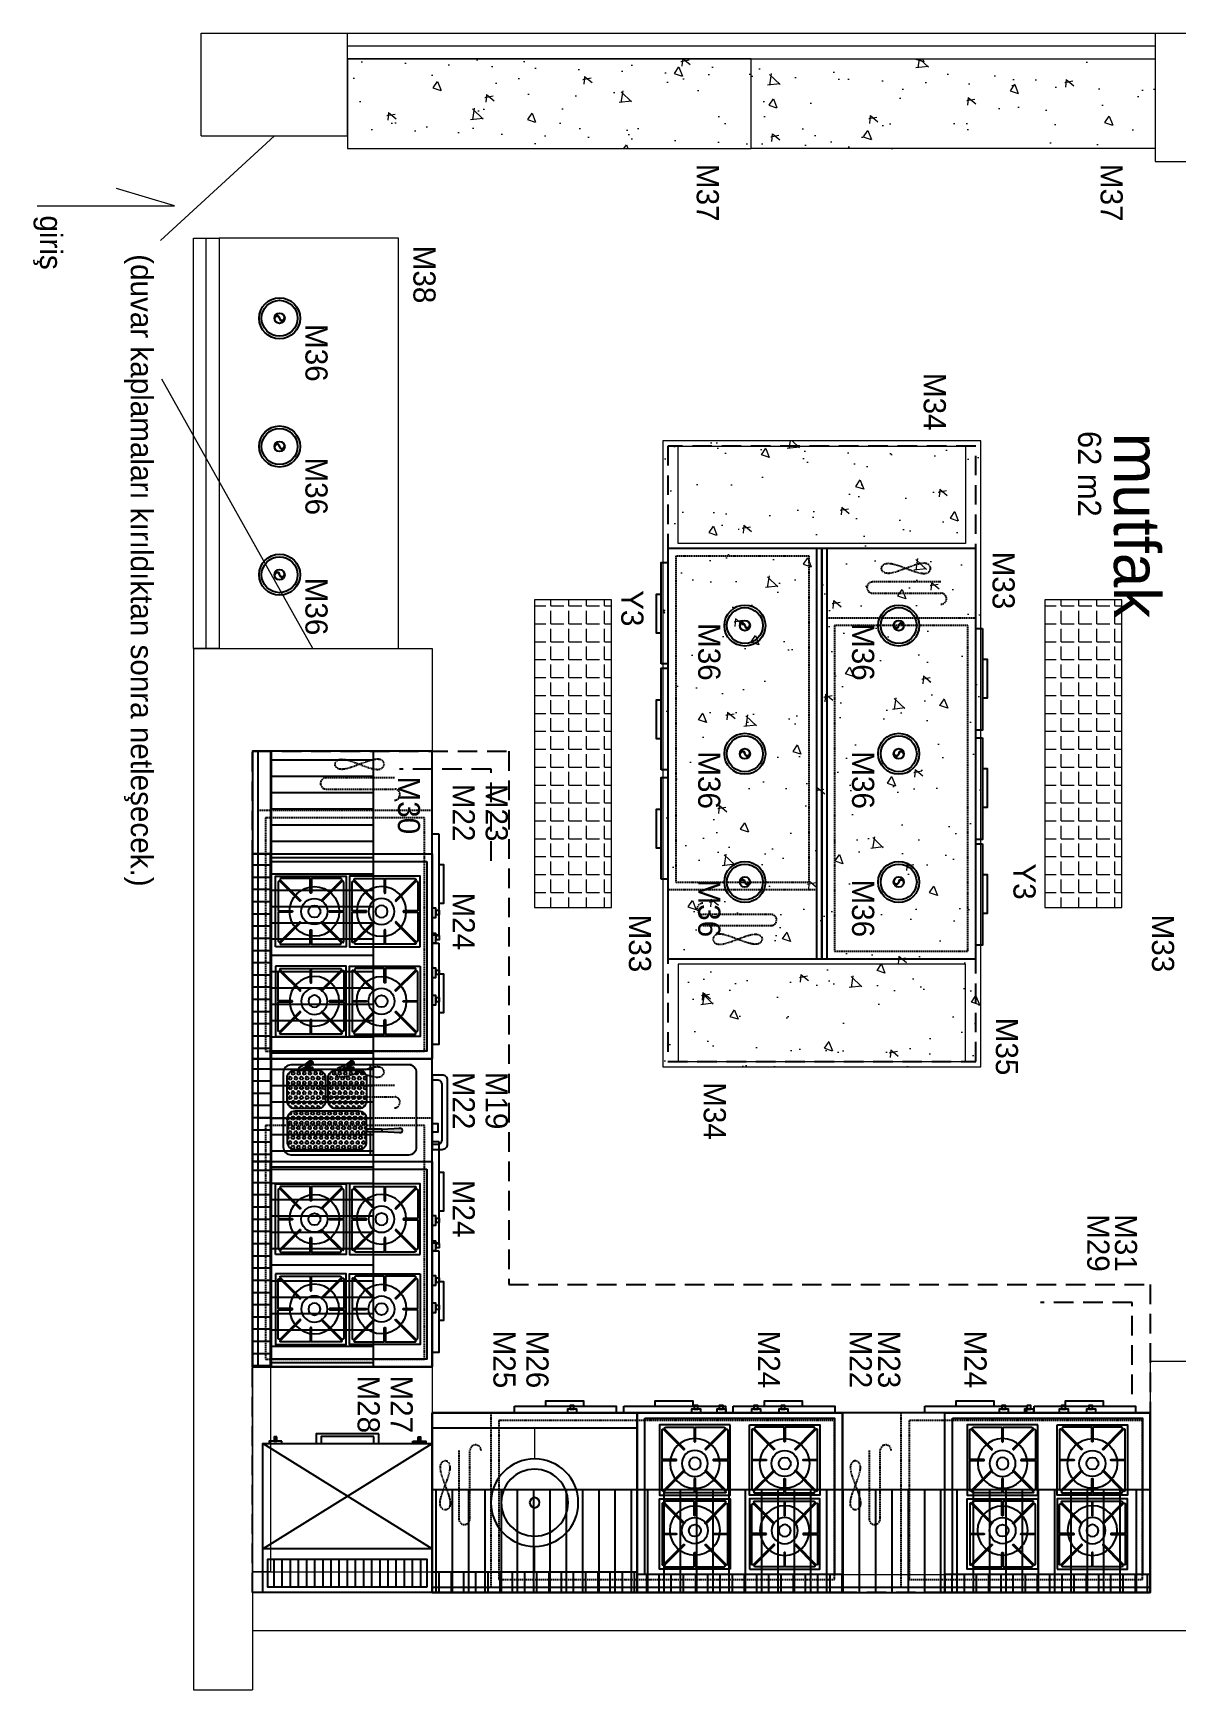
# Model space of a CAD drawing. Header units: inches. Extents: x 33469 to 138684, y -86444 to -29699.
# Drawn here: x 75210 to 75656, y -40885 to -40239 of the extents above; entities that cross this region are included whole.
import ezdxf
from ezdxf.enums import TextEntityAlignment as Align

# ---------------------------------------------------------------- set-up
doc = ezdxf.new("R2010")
doc.units = ezdxf.units.IN
doc.header["$MEASUREMENT"] = 0
doc.linetypes.add('DASHED', pattern=[0.75, 0.5, -0.25])
doc.linetypes.add('HIDDENX2', pattern=[19.05, 12.7, -6.35])
doc.layers.get('0').update_dxf_attribs({"lineweight": 9})
for name, color, linetype in [('Hatch_YOO', 7, 'Continuous'), ('Kıtc-002 Çizgi', 7, 'Continuous'), ('S2000-002 Çizgi', 7, 'Continuous')]:
    doc.layers.add(name, color=color, linetype=linetype)
doc.styles.add('TAKSİM', font='GOTHIC.TTF', dxfattribs={"height": 20})

# ---------------------------------------------------------------- blocks, each defined once
blk = doc.blocks.new('A$C3c681e08')
at = {"layer": 'S2000-002 Çizgi'}
blk.add_line((120, 72.6), (0, 72.6), dxfattribs=at)
for points in [[(120, 4.6), (120, 74.6), (0, 74.6), (0, 4.6)], [(45.21, 1.96), (5.61, 1.96), (5.61, 4.6), (45.21, 4.6)], [(33.08, 1.96), (18.14, 1.96), (18.14, 0), (33.08, 0)], [(87.84, 1.96), (48.24, 1.96), (48.24, 4.6), (87.84, 4.6)], [(75.71, 1.96), (60.77, 1.96), (60.77, 0), (75.71, 0)]]:
    blk.add_lwpolyline(points, close=True, dxfattribs=at)
at = {"layer": 'S2000-002 Çizgi', "linetype": 'DASHED'}
blk.add_lwpolyline([(97, 72.6), (97, 4.6)], dxfattribs=at)
blk.add_lwpolyline([(94, 69.6), (3, 69.6), (3, 7.6), (94, 7.6)], close=True, dxfattribs=at)
for points in [[(105.25, 45.95), (105.25, 19.28, -1), (100.9, 19.28)], [(109.6, 19.28), (109.6, 45.95, 1), (105.25, 45.95)]]:
    blk.add_lwpolyline(points, format="xyb", dxfattribs=at)
at = {"layer": 'S2000-002 Çizgi', "linetype": 'DASHED', "ltscale": 0.1}
blk.add_lwpolyline([(116.9, 39.84), (116.73, 38.39), (116.28, 36.68), (115.64, 34.82), (114.9, 32.87), (114.17, 30.92), (113.53, 29.06), (113.07, 27.36), (112.9, 25.9), (113.07, 24.75), (113.53, 23.94), (114.17, 23.45), (114.9, 23.28), (115.64, 23.45), (116.28, 23.94), (116.73, 24.75), (116.9, 25.9), (116.73, 27.36), (116.28, 29.06), (115.64, 30.92), (114.9, 32.87), (114.17, 34.82), (113.53, 36.68), (113.07, 38.39), (112.9, 39.84), (113.07, 40.99), (113.53, 41.8), (114.17, 42.29), (114.9, 42.46), (115.64, 42.29), (116.28, 41.8), (116.73, 40.99)], close=True, dxfattribs=at)
blk = doc.blocks.new('A$C5F4B2CA7')
at = {"layer": 'S2000-002 Çizgi'}
h = blk.add_hatch(dxfattribs=at)
h.set_pattern_fill('ANSI31', color=256, scale=1.5, angle=45, style=0)
h.set_pattern_definition([(90, (-3652.638, -4988.124), (-4.7625, 9e-16), [])])
h.paths.add_polyline_path([(40, 69), (40, 76), (0, 76), (0, 69)])
h = blk.add_hatch(dxfattribs=at)
h.set_pattern_fill('HEX', color=256, scale=0.2, style=0)
h.set_pattern_definition([(0, (-3709.3885, -4964.9235), (0, 1.099852), [0.635, -1.27]), (120, (-3709.3885, -4964.9235), (-0.95249977, -0.549926), [0.635, -1.27]), (60, (-3708.7535, -4964.9235), (-0.95249977, 0.549926), [0.635, -1.27])])
h.paths.add_polyline_path([(7.64, 62.53, 0.414214), (4.64, 59.53), (4.64, 34.53, 0.414214), (7.64, 31.53), (16.64, 31.53, 0.414214), (19.64, 34.53), (19.64, 59.53, 0.414214), (16.64, 62.53)])
h = blk.add_hatch(dxfattribs=at)
h.set_pattern_fill('HEX', color=256, scale=0.2, style=0)
h.set_pattern_definition([(180, (3749.6625, -4964.9235), (0, 1.099852), [0.635, -1.27]), (60, (3749.6625, -4964.9235), (0.95249977, -0.549926), [0.635, -1.27]), (120, (3749.0275, -4964.9235), (0.95249977, 0.549926), [0.635, -1.27])])
h.paths.add_polyline_path([(23.64, 62.53, 0.414214), (20.64, 59.53), (20.64, 50.53, 0.414214), (23.64, 47.53), (32.64, 47.53, 0.414214), (35.64, 50.53), (35.64, 59.53, 0.414214), (32.64, 62.53)])
for points in [[(37.81, 52.86, 1), (39.28, 53.64), (37.9, 55.46), (37.07, 55.03)], [(37.81, 36.83, 1), (39.28, 37.61), (37.9, 39.43), (37.07, 38.99)], [(11.3, 18.39, 1), (12.97, 18.39), (12.6, 25.65), (11.67, 25.65)]]:
    blk.add_hatch(color=256, dxfattribs=at).paths.add_polyline_path(points)
h = blk.add_hatch(dxfattribs=at)
h.set_pattern_fill('HEX', color=256, scale=0.2, style=0)
h.set_pattern_definition([(180, (3749.6625, -4980.9235), (0, 1.099852), [0.635, -1.27]), (60, (3749.6625, -4980.9235), (0.95249977, -0.549926), [0.635, -1.27]), (120, (3749.0275, -4980.9235), (0.95249977, 0.549926), [0.635, -1.27])])
h.paths.add_polyline_path([(23.64, 46.53, 0.414214), (20.64, 43.53), (20.64, 34.53, 0.414214), (23.64, 31.53), (32.64, 31.53, 0.414214), (35.64, 34.53), (35.64, 43.53, 0.414214), (32.64, 46.53)])
for p, q in [((37.9, 55.46), (37.07, 55.03)), ((37.07, 55.03), (37.81, 52.86)), ((37.9, 55.46), (39.28, 53.64)), ((37.9, 39.43), (37.07, 38.99)), ((37.07, 38.99), (37.81, 36.83)), ((37.9, 39.43), (39.28, 37.61)), ((2.68, 30.03), (11.67, 30.03)), ((12.6, 30.03), (37.68, 30.03)), ((11.67, 25.65), (11.3, 18.39)), ((12.6, 25.65), (11.67, 25.65)), ((12.6, 25.65), (12.97, 18.39))]:
    blk.add_line(p, q, dxfattribs=at)
for points in [[(0, 6), (40, 6), (40, 76), (0, 76)], [(0, 76), (40, 76), (40, 69), (0, 69)], [(11.5, 6), (14.78, 6), (14.78, 3.69), (11.5, 3.69)]]:
    blk.add_lwpolyline(points, close=True, dxfattribs=at)
for points in [[(37.68, 14.03), (37.68, 61.03, 0.414214), (34.68, 64.03), (5.68, 64.03, 0.414214), (2.68, 61.03), (2.68, 23.68)], [(2.68, 23.68), (2.68, 15.03, 0.414214), (5.68, 12.03), (34.68, 12.03, 0.414214), (37.68, 15.03), (37.68, 23.6)]]:
    blk.add_lwpolyline(points, format="xyb", dxfattribs=at)
for points in [[(7.64, 31.53), (16.64, 31.53, 0.414214), (19.64, 34.53), (19.64, 59.53, 0.414214), (16.64, 62.53), (7.64, 62.53, 0.414214), (4.64, 59.53), (4.64, 34.53, 0.414214)], [(32.64, 47.53), (23.64, 47.53, -0.414214), (20.64, 50.53), (20.64, 59.53, -0.414214), (23.64, 62.53), (32.64, 62.53, -0.414214), (35.64, 59.53), (35.64, 50.53, -0.414214)], [(32.64, 31.53), (23.64, 31.53, -0.414214), (20.64, 34.53), (20.64, 43.53, -0.414214), (23.64, 46.53), (32.64, 46.53, -0.414214), (35.64, 43.53), (35.64, 34.53, -0.414214)], [(6.75, 0), (31.75, 0, 0.414214), (33.75, 2), (33.75, 6), (4.75, 6), (4.75, 2, 0.414214)], [(8.75, 2), (29.75, 2, 0.414214), (31.75, 4), (31.75, 6), (6.75, 6), (6.75, 4, 0.414214)]]:
    blk.add_lwpolyline(points, format="xyb", close=True, dxfattribs=at)
for points in [[(37.9, 55.46), (36.55, 58.01), (35.72, 57.57), (37.07, 55.03)], [(35.72, 57.57), (35.72, 52.49), (36.66, 52.49), (36.66, 55.81)], [(35.72, 53.08), (35.72, 52.49)], [(37.9, 39.43), (36.55, 41.97), (35.72, 41.54), (37.07, 38.99)], [(35.72, 41.54), (35.72, 36.46), (36.66, 36.46), (36.66, 39.78)], [(35.72, 37.05), (35.72, 36.46)], [(12.6, 25.65), (12.6, 31.53), (11.67, 31.53), (11.67, 25.65)]]:
    blk.add_lwpolyline(points, dxfattribs=at)
for centre, start, end in [((38.54, 53.25), 189.38009, 46.50604), ((38.54, 37.22), 189.38009, 46.50604), ((12.14, 18.39), 161.43703, 18.56297)]:
    blk.add_arc(centre, 0.835, start, end, dxfattribs=at)
blk = doc.blocks.new('A$C604B7618')
at = {"layer": 'Kıtc-002 Çizgi'}
blk.add_lwpolyline([(0, 30.57), (30.57, 30.57), (30.57, 0), (0, 0), (0, 30.57)], dxfattribs=at)
blk.add_lwpolyline([(15.55, 29.52), (15.55, 23.44, -0.414214), (15.34, 23.23), (15.23, 23.23, -0.414214), (15.02, 23.44), (15.02, 29.52), (2.68, 29.52, 0.668179), (2.31, 28.63), (10.81, 20.13, -0.810443), (10.38, 19.82), (1.59, 28.61, 0.668179), (1.05, 28.39), (1.05, 15.55), (7.13, 15.55, -0.414214), (7.34, 15.34), (7.34, 15.23, -0.414214), (7.13, 15.02), (1.05, 15.02), (1.05, 2.68, 0.668179), (1.94, 2.31), (10.43, 10.81, -0.810443), (10.75, 10.38), (1.96, 1.59, 0.668179), (2.18, 1.05), (15.02, 1.05), (15.02, 7.13, -0.414214), (15.23, 7.34), (15.34, 7.34, -0.414214), (15.55, 7.13), (15.55, 1.05), (27.88, 1.05, 0.668179), (28.26, 1.94), (19.76, 10.43, -0.810443), (20.19, 10.75), (28.98, 1.96, 0.668179), (29.52, 2.18), (29.52, 15.02), (23.44, 15.02, -0.414214), (23.23, 15.23), (23.23, 15.34, -0.414214), (23.44, 15.55), (29.52, 15.55), (29.52, 28.39, 0.668179), (28.98, 28.61), (20.19, 19.82, -0.810443), (19.76, 20.13), (28.26, 28.63, 0.668179), (27.88, 29.52)], format="xyb", close=True, dxfattribs=at)
for radius in [10.75, 5.66, 2.6]:
    blk.add_circle((15.28, 13.8), radius, dxfattribs=at)
blk = doc.blocks.new('A$C7A250C34')
at = {"layer": 'S2000-002 Çizgi'}
h = blk.add_hatch(dxfattribs=at)
h.set_pattern_fill('ANSI31', color=256, scale=1.5, angle=45, style=0)
h.set_pattern_definition([(90, (-2508.419, -6412.801), (-4.7625, 9e-16), [])])
h.paths.add_polyline_path([(0, 72.92), (0, 65.92), (80, 65.92), (80, 72.92)])
for points in [[(0, 2.92), (80, 2.92), (80, 72.92), (0, 72.92)], [(80, 65.92), (0, 65.92), (0, 72.92), (80, 72.92)], [(3, 4.92), (77, 4.92), (77, 65.92), (3, 65.92)], [(21.2, 2.92), (24.84, 2.92), (24.84, 1.46), (21.2, 1.46)], [(22.17, 1.46), (23.62, 1.46), (23.62, 0), (22.17, 0)], [(31.05, 2.92), (34.69, 2.92), (34.69, 1.46), (31.05, 1.46)], [(32.02, 1.46), (33.47, 1.46), (33.47, 0), (32.02, 0)], [(44.56, 2.92), (48.2, 2.92), (48.2, 1.46), (44.56, 1.46)], [(45.52, 1.46), (46.98, 1.46), (46.98, 0), (45.52, 0)], [(55.2, 2.92), (58.84, 2.92), (58.84, 1.46), (55.2, 1.46)], [(56.16, 1.46), (57.62, 1.46), (57.62, 0), (56.16, 0)]]:
    blk.add_lwpolyline(points, close=True, dxfattribs=at)
at = {"layer": 'S2000-002 Çizgi', "yscale": 0.8999999999996362}
for p, xscale, zscale in [((36.24, 36.4), -0.8999999999996362, 0.9), ((43.76, 36.4), 0.8999999999996362, 0.8999999999996362)]:
    blk.add_blockref('A$C604B7618', p, dxfattribs=dict(at, xscale=xscale, zscale=zscale))
at = {"layer": 'S2000-002 Çizgi', "yscale": 0.8999999999996362, "rotation": 180}
for p, xscale, zscale in [((36.24, 35.06), 0.8999999999996362, 0.8999999999996362), ((43.76, 35.06), -0.8999999999996362, 0.9)]:
    blk.add_blockref('A$C604B7618', p, dxfattribs=dict(at, xscale=xscale, zscale=zscale))
blk = doc.blocks.new('A$C23d39150')
at = {"layer": 'S2000-002 Çizgi'}
h = blk.add_hatch(dxfattribs=at)
h.set_pattern_fill('ANSI31', color=256, scale=1.5, angle=45, style=0)
h.set_pattern_definition([(90, (-2608.432, -5750.0927), (-4.7625, 9e-16), [])])
h.paths.add_polyline_path([(80, 64.92), (80, 72.92), (0, 72.92), (0, 64.92)])
at = {"ltscale": 3}
for p, q in [((40, 54.95), (40, 64.92)), ((40, 8.92), (40, 20.88))]:
    blk.add_line(p, q, dxfattribs=at)
at = {"layer": 'S2000-002 Çizgi'}
for points in [[(0, 2.92), (80, 2.92), (80, 72.92), (0, 72.92)], [(0, 64.92), (80, 64.92), (80, 8.92), (0, 8.92)], [(52.88, 2.92), (56.52, 2.92), (56.52, 1.46), (52.88, 1.46)], [(53.84, 1.46), (55.3, 1.46), (55.3, 0), (53.84, 0)]]:
    blk.add_lwpolyline(points, close=True, dxfattribs=at)
for radius in [17.04, 13.04, 1.96]:
    blk.add_circle((40, 37.92), radius, dxfattribs=at)
blk = doc.blocks.new('A$C7f1826d6')
at = {"layer": 'S2000-002 Çizgi'}
blk.add_line((160, 62.6), (0, 62.6), dxfattribs=at)
for points in [[(160, 4.6), (160, 64.6), (0, 64.6), (0, 4.6)], [(44.95, 1.96), (5.35, 1.96), (5.35, 4.6), (44.95, 4.6)], [(32.82, 1.96), (17.87, 1.96), (17.87, 0), (32.82, 0)], [(86.21, 1.96), (46.61, 1.96), (46.61, 4.6), (86.21, 4.6)], [(74.08, 1.96), (59.14, 1.96), (59.14, 0), (74.08, 0)], [(128.84, 1.96), (89.24, 1.96), (89.24, 4.6), (128.84, 4.6)], [(116.71, 1.96), (101.77, 1.96), (101.77, 0), (116.71, 0)]]:
    blk.add_lwpolyline(points, close=True, dxfattribs=at)
at = {"layer": 'S2000-002 Çizgi', "linetype": 'DASHED'}
blk.add_lwpolyline([(130, 59.6), (3, 59.6), (3, 7.6), (130, 7.6)], close=True, dxfattribs=at)
blk.add_lwpolyline([(133, 62.6), (133, 4.6)], dxfattribs=at)
for points in [[(146.99, 18.14), (146.99, 44.82, 1), (142.65, 44.82)], [(142.65, 44.82), (142.65, 18.14, -1), (138.3, 18.14)]]:
    blk.add_lwpolyline(points, format="xyb", dxfattribs=at)
at = {"layer": 'S2000-002 Çizgi', "linetype": 'DASHED', "ltscale": 0.1}
blk.add_lwpolyline([(154.3, 38.71), (154.13, 37.25), (153.68, 35.55), (153.04, 33.68), (152.3, 31.74), (151.57, 29.79), (150.92, 27.92), (150.47, 26.22), (150.3, 24.76), (150.47, 23.62), (150.92, 22.8), (151.57, 22.31), (152.3, 22.15), (153.04, 22.31), (153.68, 22.8), (154.13, 23.62), (154.3, 24.76), (154.13, 26.22), (153.68, 27.92), (153.04, 29.79), (152.3, 31.74), (151.57, 33.68), (150.92, 35.55), (150.47, 37.25), (150.3, 38.71), (150.47, 39.85), (150.92, 40.67), (151.57, 41.16), (152.3, 41.32), (153.04, 41.16), (153.68, 40.67), (154.13, 39.85)], close=True, dxfattribs=at)
blk = doc.blocks.new('A$C173e112c')
at = {"layer": 'S2000-002 Çizgi'}
blk.add_line((72.6, 0), (72.6, 160), dxfattribs=at)
for points in [[(1.96, 117.42), (1.96, 157.02), (4.6, 157.02), (4.6, 117.42)], [(4.6, 0), (74.6, 0), (74.6, 160), (4.6, 160)], [(1.96, 129.55), (1.96, 144.49), (0, 144.49), (0, 129.55)], [(1.96, 74.79), (1.96, 114.39), (4.6, 114.39), (4.6, 74.79)], [(1.96, 86.92), (1.96, 101.86), (0, 101.86), (0, 86.92)], [(1.96, 32.16), (1.96, 71.76), (4.6, 71.76), (4.6, 32.16)], [(1.96, 44.29), (1.96, 59.23), (0, 59.23), (0, 44.29)]]:
    blk.add_lwpolyline(points, close=True, dxfattribs=at)
at = {"layer": 'S2000-002 Çizgi', "linetype": 'DASHED'}
blk.add_lwpolyline([(69.6, 26), (69.6, 157), (7.6, 157), (7.6, 26)], close=True, dxfattribs=at)
blk.add_lwpolyline([(72.6, 23), (4.6, 23)], dxfattribs=at)
for points in [[(45.95, 14.75), (19.28, 14.75, -1), (19.28, 19.1)], [(19.28, 10.4), (45.95, 10.4, 1), (45.95, 14.75)]]:
    blk.add_lwpolyline(points, format="xyb", dxfattribs=at)
at = {"layer": 'S2000-002 Çizgi', "linetype": 'DASHED', "ltscale": 0.1}
blk.add_lwpolyline([(39.84, 3.1), (38.39, 3.27), (36.68, 3.72), (34.82, 4.36), (32.87, 5.1), (30.92, 5.83), (29.06, 6.47), (27.36, 6.93), (25.9, 7.1), (24.75, 6.93), (23.94, 6.47), (23.45, 5.83), (23.28, 5.1), (23.45, 4.36), (23.94, 3.72), (24.75, 3.27), (25.9, 3.1), (27.36, 3.27), (29.06, 3.72), (30.92, 4.36), (32.87, 5.1), (34.82, 5.83), (36.68, 6.47), (38.39, 6.93), (39.84, 7.1), (40.99, 6.93), (41.8, 6.47), (42.29, 5.83), (42.46, 5.1), (42.29, 4.36), (41.8, 3.72), (40.99, 3.27)], close=True, dxfattribs=at)
blk = doc.blocks.new('A$C562E209C')
at = {"layer": 'S2000-002 Çizgi'}
h = blk.add_hatch(dxfattribs=at)
h.set_pattern_fill('ANSI31', color=256, angle=45, style=0)
h.set_pattern_definition([(90, (-2777.067, -8355.0508), (-3.175, 7e-16), [])])
h.paths.add_polyline_path([(64, 48.81), (64, 59.81), (2, 59.81), (2, 48.81)])
for p, q in [((0, 44.81), (66, 3.81)), ((66, 44.81), (0, 3.81))]:
    blk.add_line(p, q, dxfattribs=at)
for points in [[(0, 61.81), (66, 61.81), (66, 3.81), (0, 3.81)], [(2, 59.81), (64, 59.81), (64, 48.81), (2, 48.81)], [(0, 44.81), (66, 44.81), (66, 3.81), (0, 3.81)], [(7.47, 2.81), (2.47, 2.81), (2.47, 3.81), (7.47, 3.81)], [(5.47, 1.14), (4.47, 1.14), (4.47, 2.81), (5.47, 2.81)], [(20.75, 0), (45.25, 0), (45.25, 3.81), (20.75, 3.81)], [(22.75, 1), (43.25, 1), (43.25, 3.81), (22.75, 3.81)], [(58.53, 2.81), (63.53, 2.81), (63.53, 3.81), (58.53, 3.81)], [(60.53, 1.14), (61.53, 1.14), (61.53, 2.81), (60.53, 2.81)]]:
    blk.add_lwpolyline(points, close=True, dxfattribs=at)
for points in [[(4.97, 2.81), (4.97, 1.14)], [(61.03, 2.81), (61.03, 1.14)]]:
    blk.add_lwpolyline(points, dxfattribs=at)

msp = doc.modelspace()

# ---------------------------------------------------------------- hatches: boundary and pattern name
at = {"ltscale": 0.1, "transparency": 33554684}
h = msp.add_hatch(dxfattribs=at)
h.set_pattern_fill('AR-CONC', color=256, scale=0.2, angle=-90)
h.set_pattern_definition([(320, (240351.188, 473661.196), (-3.1878171, -36.4369338), [3.81, -41.91]), (265, (240351.188, 473661.196), (38.211369, 7.0486843), [3.048, -33.5281168]), (10.451445, (240350.922, 473658.16), (35.0235504, -29.3882494), [3.2380018, -35.618049]), (316.1842, (240361.35, 473661.196), (-8.4084656, -54.215808), [5.715, -62.865]), (6.635558, (240360.647, 473656.68), (49.485225, -47.480827), [4.8570046, -53.4271216]), (261.184151, (240361.35, 473661.196), (49.485225, -47.480827), [4.5719934, -50.2919464]), (291, (240358.808, 473656.116), (-20.4530396, -30.3228783), [3.81, -41.91]), (236, (240358.808, 473656.116), (36.8375932, -12.3604057), [3.048, -33.528]), (341.451445, (240357.104, 473653.59), (16.3845538, -42.6832839), [3.2380018, -35.6179875]), (307.5, (240351.188, 473661.196), (16.91100777, -0.61772065), [0, -33.1216, 0, -34.036, 0, -33.655]), (277.5, (240351.188, 473661.196), (20.03611496, -13.3639325), [0, -19.4056, 0, -32.3596, 0, -12.827]), (237.5, (240351.188, 473672.525), (-1.1457488, -27.11811903), [0, -12.7, 0, -39.624, 0, -52.578]), (227.5, (240351.188, 473677.605), (5.0852982, -29.6258363), [0, -16.51, 0, -26.3144, 0, -37.338])])
h.paths.add_polyline_path([(75647.172, -40284.192), (75647.172, -40249.192), (75332.172, -40249.192), (75332.172, -40284.192)])
h = msp.add_hatch(dxfattribs=at)
h.set_pattern_fill('AR-CONC', color=256, scale=0.2, angle=-90)
h.set_pattern_definition([(320, (240619.84, 468971.47), (-3.1878171, -36.4369338), [3.81, -41.91]), (265, (240619.84, 468971.47), (38.211369, 7.0486843), [3.048, -33.5281168]), (10.451445, (240619.573, 468968.433), (35.0235504, -29.3882494), [3.2380018, -35.618049]), (316.1842, (240630, 468971.47), (-8.4084656, -54.215808), [5.715, -62.865]), (6.635558, (240629.3, 468966.95), (49.485225, -47.480827), [4.8570046, -53.4271216]), (261.184151, (240630, 468971.47), (49.485225, -47.480827), [4.5719934, -50.2919464]), (291, (240627.46, 468966.39), (-20.4530396, -30.3228783), [3.81, -41.91]), (236, (240627.46, 468966.39), (36.8375932, -12.3604057), [3.048, -33.528]), (341.451445, (240625.755, 468963.863), (16.3845538, -42.6832839), [3.2380018, -35.6179875]), (307.5, (240619.839, 468971.47), (16.91100777, -0.61772065), [0, -33.1216, 0, -34.036, 0, -33.655]), (277.5, (240619.839, 468971.47), (20.03611496, -13.3639325), [0, -19.4056, 0, -32.3596, 0, -12.827]), (237.5, (240619.839, 468982.798), (-1.1457488, -27.11811903), [0, -12.7, 0, -39.624, 0, -52.578]), (227.5, (240619.84, 468987.878), (5.0852982, -29.6258363), [0, -16.51, 0, -26.3144, 0, -37.338])])
h.paths.add_polyline_path([(75579.172, -40398.192), (75579.172, -40642.192), (75455.172, -40642.192), (75455.172, -40398.192)])
h = msp.add_hatch()
h.set_pattern_fill('ANGLE', color=256)
h.set_pattern_definition([(360, (-439138.562, 124530.165), (2e-15, 6.985), [5.08, -1.905]), (90, (-439138.562, 124530.165), (-6.985, 2e-15), [5.08, -1.905])])
h.paths.add_polyline_path([(75435.172, -40460.192), (75405.172, -40460.192), (75405.172, -40580.192), (75435.172, -40580.192)])
h = msp.add_hatch()
h.set_pattern_fill('ANGLE', color=256)
h.set_pattern_definition([(360, (-438939.562, 124530.165), (2e-15, 6.985), [5.08, -1.905]), (90, (-438939.562, 124530.165), (-6.985, 2e-15), [5.08, -1.905])])
h.paths.add_polyline_path([(75634.172, -40460.192), (75604.172, -40460.192), (75604.172, -40580.192), (75634.172, -40580.192)])
at = {"layer": 'Hatch_YOO', "ltscale": 3, "transparency": 33554534}
h = msp.add_hatch(dxfattribs=at)
h.set_pattern_fill('ANSI31', color=1, scale=2, angle=-45)
h.set_pattern_definition([(360, (240488.9316, 473795.699), (1e-15, 6.35), [])])
h.paths.add_polyline_path([(75302.383, -40759.192), (75342.383, -40759.192), (75342.383, -40519.192), (75302.383, -40519.192)])
h = msp.add_hatch(dxfattribs=at)
h.set_pattern_fill('ANSI31', color=1, scale=2, angle=45)
h.set_pattern_definition([(90, (-438919.719, 124339.356), (-6.35, 2e-15), [])])
h.paths.add_polyline_path([(75645.172, -40847.192), (75645.172, -40807.192), (75365.172, -40807.192), (75365.172, -40847.192)])

# ---------------------------------------------------------------- linework, layer by layer
for p, q in [((75275.172, -40279.192), (75275.172, -40239.192)), ((75647.172, -40239.192), (75647.172, -40289.192)), ((75332.172, -40279.192), (75332.172, -40249.192)), ((75332.172, -40249.192), (75647.172, -40249.192)), ((75275.172, -40279.192), (75332.172, -40279.192)), ((75647.172, -40289.192), (75697.172, -40289.192)), ((75272.076, -40479.192), (75365.172, -40479.192)), ((75272.076, -40479.192), (75272.076, -40885.192)), ((75365.172, -40479.192), (75365.172, -40519.192)), ((75365.172, -40519.192), (75295.172, -40519.192)), ((75295.172, -40519.192), (75295.172, -40885.192))]:
    msp.add_line(p, q)
at = {"ltscale": 3}
for p, q in [((75275.172, -40239.192), (75697.172, -40239.192)), ((75332.172, -40249.192), (75332.172, -40239.192)), ((75332.172, -40244.192), (75647.172, -40244.192)), ((75303.672, -40279.192), (75259.221, -40320.01)), ((75264.744, -40306.565), (75242.057, -40299.754)), ((75211.202, -40306.565), (75264.744, -40306.565)), ((75277.077, -40479.192), (75277.077, -40319.192)), ((75318.624, -40479.192), (75259.749, -40374.109)), ((75660.172, -40757.192), (75645.172, -40757.192)), ((75645.172, -40757.192), (75645.172, -40847.192)), ((76071.172, -40862.192), (75295.189, -40862.192)), ((75272.076, -40885.192), (75295.172, -40885.192))]:
    msp.add_line(p, q, dxfattribs=at)
for points in [[(75489.672, -40284.192), (75489.672, -40249.192), (75332.172, -40249.192), (75332.172, -40284.192)], [(75489.672, -40284.192), (75489.672, -40249.192), (75647.172, -40249.192), (75647.172, -40284.192)], [(75282.077, -40319.192), (75282.077, -40479.192), (75272.076, -40479.192), (75272.076, -40319.192)], [(75282.077, -40319.192), (75282.077, -40479.192), (75352.077, -40479.192), (75352.077, -40319.192)], [(75579.172, -40642.192), (75579.172, -40398.192), (75455.172, -40398.192), (75455.172, -40642.192)], [(75573.172, -40400.192), (75573.172, -40438.192), (75461.172, -40438.192), (75461.172, -40400.192)], [(75405.172, -40580.192), (75435.172, -40580.192), (75435.172, -40460.192), (75405.172, -40460.192)], [(75604.172, -40580.192), (75634.172, -40580.192), (75634.172, -40460.192), (75604.172, -40460.192)], [(75365.172, -40519.192), (75365.172, -40559.192), (75295.172, -40559.192), (75295.172, -40519.192)], [(75302.172, -40559.192), (75302.172, -40519.192), (75295.172, -40519.192), (75295.172, -40559.192)], [(75573.172, -40640.192), (75573.172, -40602.192), (75461.172, -40602.192), (75461.172, -40640.192)], [(75365.172, -40759.192), (75365.172, -40847.192), (75295.172, -40847.192), (75295.189, -40759.192)], [(75302.172, -40759.192), (75302.172, -40839.192), (75295.189, -40839.192), (75295.189, -40759.192)], [(75525.172, -40777.192), (75525.172, -40847.192), (75565.172, -40847.192), (75565.172, -40777.192)], [(75365.172, -40839.192), (75365.172, -40847.192), (75295.172, -40847.192), (75295.189, -40839.192)], [(75565.172, -40840.192), (75565.172, -40847.192), (75525.172, -40847.192), (75525.172, -40840.192)]]:
    msp.add_lwpolyline(points, close=True, dxfattribs=at)
msp.add_lwpolyline([(75295.172, -40847.192), (75645.172, -40847.192)], dxfattribs=at)
at = {"layer": 'Hatch_YOO', "color": 1, "ltscale": 3, "transparency": 33554534}
for points in [[(75342.383, -40759.192), (75342.383, -40519.192), (75302.383, -40519.192), (75302.383, -40759.192)], [(75645.172, -40807.192), (75365.172, -40807.192), (75365.172, -40847.192), (75645.172, -40847.192)]]:
    msp.add_lwpolyline(points, close=True, dxfattribs=at)
for centre, radius in [((75305.698, -40350.369), 8), ((75305.698, -40350.369), 7), ((75305.698, -40350.369), 2), ((75305.698, -40400.369), 8), ((75305.698, -40400.369), 7), ((75305.698, -40400.369), 2), ((75305.698, -40450.369), 8), ((75305.698, -40450.369), 7), ((75305.698, -40450.369), 2), ((75487.172, -40470.192), 8), ((75487.172, -40470.192), 7), ((75547.172, -40470.192), 8), ((75547.172, -40470.192), 7), ((75487.172, -40470.192), 2), ((75547.172, -40470.192), 2), ((75487.172, -40520.192), 8), ((75487.172, -40520.192), 7), ((75547.172, -40520.192), 8), ((75547.172, -40520.192), 7), ((75487.172, -40520.192), 2), ((75547.172, -40520.192), 2), ((75487.172, -40570.192), 8), ((75547.172, -40570.192), 8), ((75487.172, -40570.192), 7), ((75487.172, -40570.192), 2), ((75547.172, -40570.192), 7), ((75547.172, -40570.192), 2)]:
    msp.add_circle(centre, radius, dxfattribs=at)
for centre, start, end in [((75304.698, -40350.369), 0, 180), ((75304.732, -40350.628), 15, 195), ((75306.664, -40350.11), 195, 15), ((75306.698, -40350.369), 180, 0), ((75304.698, -40400.369), 0, 180), ((75304.732, -40400.628), 15, 195), ((75306.664, -40400.11), 195, 15), ((75306.698, -40400.369), 180, 0), ((75304.698, -40450.369), 0, 180), ((75304.732, -40450.628), 15, 195), ((75306.664, -40450.11), 195, 15), ((75306.698, -40450.369), 180, 0), ((75486.172, -40470.192), 0, 180), ((75486.206, -40470.451), 15, 195), ((75488.138, -40469.933), 195, 15), ((75488.172, -40470.192), 180, 0), ((75546.172, -40470.192), 180, 0), ((75546.206, -40469.933), 165, 345), ((75548.172, -40470.192), 0, 180), ((75548.138, -40470.451), 345, 165), ((75486.172, -40520.192), 0, 180), ((75486.206, -40520.451), 15, 195), ((75488.138, -40519.933), 195, 15), ((75488.172, -40520.192), 180, 0), ((75546.172, -40520.192), 180, 0), ((75546.206, -40519.933), 165, 345), ((75548.172, -40520.192), 0, 180), ((75548.138, -40520.451), 345, 165), ((75486.172, -40570.192), 0, 180), ((75486.206, -40570.451), 15, 195), ((75488.138, -40569.933), 195, 15), ((75488.172, -40570.192), 180, 0), ((75546.172, -40570.192), 180, 0), ((75546.206, -40569.933), 165, 345), ((75548.172, -40570.192), 0, 180), ((75548.138, -40570.451), 345, 165)]:
    msp.add_arc(centre, 1, start, end, dxfattribs=at)
at = {"layer": 'S2000-002 Çizgi', "linetype": 'HIDDENX2', "ltscale": 0.6}
for points in [[(75577.172, -40640.192), (75577.172, -40400.192), (75457.172, -40400.192), (75457.172, -40640.192)], [(75295.172, -40519.192), (75395.172, -40519.192), (75395.172, -40727.192), (75645.172, -40727.192), (75645.172, -40847.192), (75295.172, -40847.192)]]:
    msp.add_lwpolyline(points, close=True, dxfattribs=at)
for points in [[(75388.172, -40561.883), (75388.172, -40526.192), (75352.482, -40526.192)], [(75638.172, -40769.883), (75638.172, -40734.192), (75602.482, -40734.192)]]:
    msp.add_lwpolyline(points, dxfattribs=at)

# ---------------------------------------------------------------- block references
at = {"ltscale": 3}
for name, p, rotation in [('A$C7f1826d6', (75452.574, -40440.192), 270), ('A$C7f1826d6', (75581.77, -40600.192), 89.99999999999999), ('A$C3c681e08', (75369.77, -40639.192), 89.99999999999997), ('A$C3c681e08', (75369.77, -40759.192), 89.99999999999997), ('A$C173e112c', (75365.172, -40772.594), 270), ('A$C3c681e08', (75645.172, -40772.594), 179.9999999999999)]:
    msp.add_blockref(name, p, dxfattribs=dict(at, rotation=rotation))
at = {"ltscale": 3, "xscale": -1, "rotation": 180}
msp.add_blockref('A$C23d39150', (75365.172, -40774.276), dxfattribs=at)
at = {"layer": 'S2000-002 Çizgi', "xscale": -1}
for p, rotation in [((75368.088, -40559.192), 90), ((75368.088, -40679.192), 90), ((75445.172, -40774.276), 180), ((75565.172, -40774.276), 180)]:
    msp.add_blockref('A$C7A250C34', p, dxfattribs=dict(at, rotation=rotation))
at = {"layer": 'S2000-002 Çizgi'}
for name, p, rotation in [('A$C5F4B2CA7', (75371.172, -40679.192), 89.99999999999997), ('A$C562E209C', (75365.172, -40785.379), 180)]:
    msp.add_blockref(name, p, dxfattribs=dict(at, rotation=rotation))

# ---------------------------------------------------------------- texts
at = {"style": 'TAKSİM'}
for s, p in [('M37', (75468.381, -40301.424)), ('M37', (75625.881, -40301.424)), ('giriş', (75212.249, -40320.864)), ('M38', (75357.89, -40333.304)), ('(duvar kaplamaları kırıldıktan sonra netleşecek.)', (75247.683, -40448.692)), ('M36', (75315.779, -40363.854)), ('M34', (75556.906, -40382.923)), ('M36', (75315.779, -40415.873)), ('M33', (75583.754, -40452.619)), ('M36', (75315.779, -40462.77)), ('Y3', (75438.956, -40463.453)), ('M36', (75468.962, -40480.45)), ('M36', (75528.962, -40480.45)), ('M36', (75468.962, -40530.45)), ('M36', (75528.962, -40530.45)), ('M30', (75351.852, -40540.299)), ('M22', (75373.204, -40543.15)), ('M23', (75386.069, -40543.15)), ('Y3', (75591.9, -40570.019)), ('M24', (75373.204, -40585.489)), ('M36', (75468.962, -40580.45)), ('M36', (75528.962, -40580.45)), ('M33', (75441.933, -40594.134)), ('M33', (75645.933, -40594.134)), ('M35', (75585.039, -40634.335)), ('M22', (75373.204, -40655.408)), ('M19', (75386.069, -40655.408)), ('M34', (75471.109, -40659.484)), ('M24', (75373.204, -40697.571)), ('M29', (75620.692, -40710.924)), ('M31', (75631.475, -40710.924)), ('M25', (75389.093, -40756.34)), ('M26', (75401.958, -40756.34)), ('M24', (75492.245, -40756.34)), ('M22', (75528.043, -40756.34)), ('M23', (75539.124, -40756.34)), ('M24', (75572.79, -40756.34)), ('M28', (75336.135, -40773.841)), ('M27', (75348.999, -40773.841))]:
    msp.add_text(s, height=8.64, rotation=270, dxfattribs=at).set_placement(p, align=Align.CENTER)
for s, height, p in [('62 m2', 9, (75617.118, -40394.316)), ('mutfak', 18, (75631.086, -40395.053))]:
    msp.add_text(s, height=height, rotation=270, dxfattribs=at).set_placement(p)

doc.saveas('drawing.dxf')
